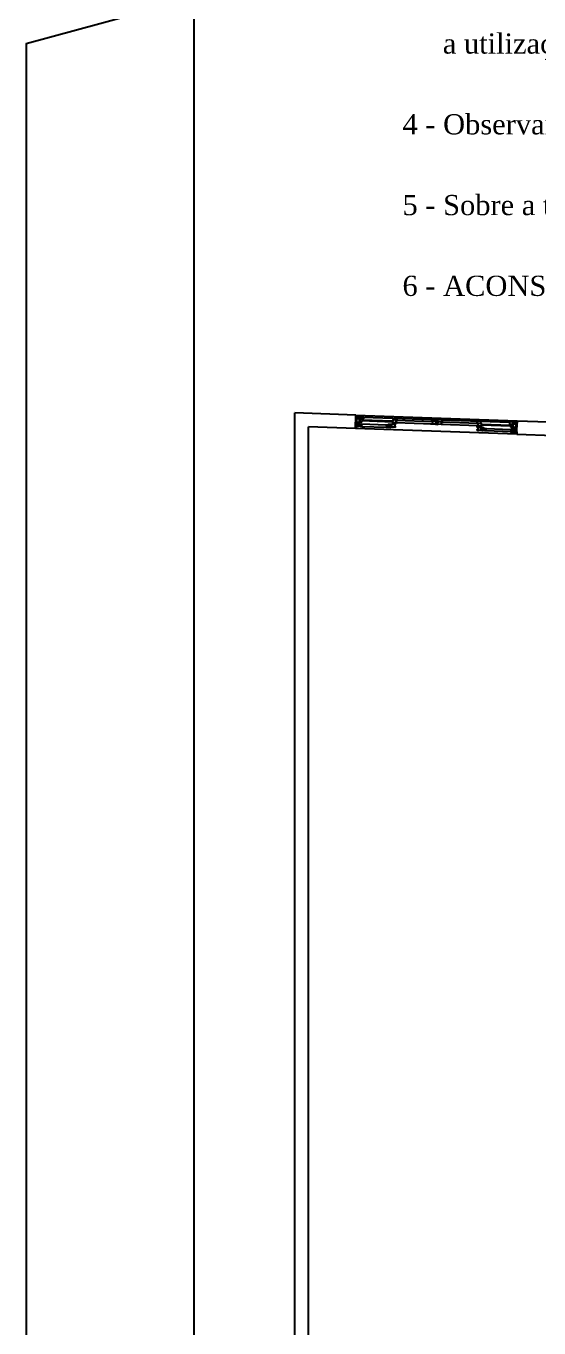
# Model space of a CAD drawing. Header units: millimetres. Extents: x 8900 to 13100, y 733 to 3683.
# Drawn here: x 8900 to 9281, y 1230 to 2197 of the extents above; entities that cross this region are included whole.
import ezdxf
from ezdxf.enums import TextEntityAlignment as Align

# ---------------------------------------------------------------- set-up
doc = ezdxf.new("R2010")
doc.units = ezdxf.units.MM
for name, color, linetype in [('001 - 0.050', 1, 'Continuous'), ('002 - 0.150', 2, 'Continuous'), ('014 - 1.000', 14, 'Continuous')]:
    doc.layers.add(name, color=color, linetype=linetype)
doc.styles.add('style1', font='BOOKOS.TTF')

msp = doc.modelspace()

# ---------------------------------------------------------------- linework, layer by layer
at = {"layer": '001 - 0.050'}
for p, q in [((9145.13, 1908.33), (9265.05, 1904.05)), ((9145.77, 1905.7), (9147.87, 1905.63)), ((9147.97, 1906.91), (9145.82, 1906.99)), ((9145.82, 1906.99), (9147.97, 1906.91)), ((9150.77, 1906.81), (9259.31, 1902.94)), ((9264.7, 1894.06), (9144.77, 1898.33)), ((9149.43, 1899.95), (9167.6, 1899.31)), ((9149.62, 1904.81), (9172.45, 1904)), ((9149.62, 1904.23), (9172.43, 1903.42)), ((9174.7, 1902.78), (9202.13, 1901.8)), ((9174.76, 1904.48), (9202.19, 1903.5)), ((9238.22, 1901.07), (9260.28, 1900.29)), ((9238.24, 1901.65), (9260.32, 1900.87)), ((9260.16, 1896), (9241.99, 1896.65)), ((9262.11, 1902.84), (9264.27, 1902.77)), ((9264.22, 1901.48), (9262.12, 1901.55))]:
    msp.add_line(p, q, dxfattribs=at)
for points in [[(9145.66, 1902.36), (9146.66, 1902.33), (9146.66, 1902.47), (9145.66, 1902.5), (9145.82, 1907.02), (9147.08, 1906.98), (9147.09, 1907.12), (9145.83, 1907.16), (9145.74, 1907.21), (9145.69, 1907.17), (9145.23, 1907.18), (9145.25, 1907.68), (9145.71, 1907.67), (9145.76, 1907.61), (9145.84, 1907.66), (9145.85, 1907.8), (9145.11, 1907.83), (9145.06, 1906.55), (9145.2, 1906.54), (9145.22, 1907.04), (9145.67, 1907.03), (9145.41, 1899.59), (9144.96, 1899.61), (9144.97, 1900.11), (9144.83, 1900.11), (9144.79, 1898.83), (9145.53, 1898.81), (9145.53, 1898.95), (9145.45, 1899), (9145.4, 1898.95), (9144.93, 1898.97), (9144.95, 1899.47), (9145.42, 1899.45), (9145.46, 1899.4), (9145.55, 1899.45), (9145.59, 1900.47), (9146.59, 1900.43), (9146.59, 1900.57), (9145.59, 1900.61)], [(9264.1, 1898.14), (9263.1, 1898.17), (9263.11, 1898.31), (9264.11, 1898.28), (9264.27, 1902.8), (9263.01, 1902.84), (9263.01, 1902.98), (9264.27, 1902.94), (9264.36, 1902.98), (9264.41, 1902.93), (9264.87, 1902.91), (9264.89, 1903.41), (9264.43, 1903.43), (9264.37, 1903.38), (9264.29, 1903.44), (9264.29, 1903.58), (9265.03, 1903.55), (9264.99, 1902.27), (9264.85, 1902.28), (9264.87, 1902.77), (9264.42, 1902.79), (9264.15, 1895.36), (9264.6, 1895.34), (9264.62, 1895.84), (9264.76, 1895.83), (9264.71, 1894.56), (9263.97, 1894.58), (9263.98, 1894.72), (9264.07, 1894.77), (9264.12, 1894.72), (9264.58, 1894.7), (9264.6, 1895.2), (9264.13, 1895.22), (9264.08, 1895.17), (9264, 1895.22), (9264.03, 1896.24), (9263.03, 1896.28), (9263.04, 1896.42), (9264.04, 1896.38)]]:
    msp.add_lwpolyline(points, close=True, dxfattribs=at)
for points in [[(9145.69, 1903.3), (9149.2, 1903.18, 0.357337), (9149.5, 1903.41, 0.099331), (9149.57, 1905.33, 0.357337), (9149.28, 1905.58), (9148.33, 1905.61)], [(9148.53, 1905.63), (9148.33, 1905.64), (9148.39, 1907.22), (9148.59, 1907.21), (9148.58, 1907.13, 0.453094), (9148.75, 1906.98), (9150.44, 1907.14, -0.453094), (9150.77, 1906.83), (9150.74, 1905.83, -0.453094), (9150.39, 1905.55), (9148.71, 1905.83, 0.453094), (9148.53, 1905.69), (9148.53, 1905.63)], [(9261.47, 1901.6), (9261.67, 1901.6), (9261.72, 1903.17), (9261.52, 1903.18), (9261.52, 1903.1, -0.453094), (9261.35, 1902.96), (9259.66, 1903.24, 0.453094), (9259.31, 1902.96), (9259.28, 1901.96, 0.453094), (9259.61, 1901.65), (9261.3, 1901.81, -0.453094), (9261.47, 1901.66), (9261.47, 1901.6)], [(9264.13, 1899.08), (9260.63, 1899.2, -0.357337), (9260.34, 1899.46, -0.099331), (9260.41, 1901.37, -0.357337), (9260.71, 1901.6), (9261.67, 1901.57)]]:
    msp.add_lwpolyline(points, format="xyb", dxfattribs=at)
for points in [[(9148.25, 1903.41), (9147.85, 1903.43), (9147.99, 1907.23), (9148.39, 1907.22), (9148.25, 1903.41)], [(9146.98, 1901.64), (9149.49, 1901.55), (9149.47, 1901.15), (9149.36, 1901.16), (9149.37, 1901.44), (9148.29, 1901.47), (9148.24, 1900.12), (9149.32, 1900.08), (9149.33, 1900.36), (9149.45, 1900.35), (9149.43, 1899.95), (9146.12, 1900.07), (9146.13, 1900.19)], [(9146.13, 1900.19), (9147.13, 1900.16), (9147.18, 1901.51), (9146.98, 1901.52), (9146.98, 1901.64)], [(9167.66, 1900.9), (9149.49, 1901.55)], [(9170.91, 1899.31), (9169.91, 1899.34), (9169.96, 1900.7), (9170.16, 1900.69), (9170.17, 1900.81), (9167.66, 1900.9), (9167.64, 1900.5), (9167.76, 1900.5), (9167.77, 1900.78), (9168.85, 1900.74), (9168.8, 1899.38), (9167.72, 1899.42), (9167.73, 1899.7), (9167.61, 1899.7), (9167.6, 1899.31), (9170.91, 1899.19), (9170.91, 1899.31)], [(9208.43, 1901.55), (9235.91, 1900.57)], [(9208.49, 1903.3), (9235.97, 1902.32)], [(9238.69, 1896.89), (9239.69, 1896.85), (9239.74, 1898.21), (9239.54, 1898.22), (9239.54, 1898.34), (9242.05, 1898.25), (9242.04, 1897.85), (9241.92, 1897.85), (9241.93, 1898.13), (9240.85, 1898.17), (9240.8, 1896.81), (9241.88, 1896.78), (9241.89, 1897.06), (9242.01, 1897.05), (9241.99, 1896.65), (9238.69, 1896.77), (9238.69, 1896.89)], [(9242.05, 1898.25), (9260.22, 1897.6)], [(9262.73, 1897.51), (9260.22, 1897.6), (9260.2, 1897.2), (9260.32, 1897.2), (9260.33, 1897.48), (9261.41, 1897.44), (9261.37, 1896.08), (9260.29, 1896.12), (9260.3, 1896.4), (9260.18, 1896.4), (9260.16, 1896), (9263.47, 1895.89), (9263.47, 1896.01)], [(9261.59, 1899.37), (9261.99, 1899.36), (9262.12, 1903.16), (9261.72, 1903.17), (9261.59, 1899.37)], [(9263.47, 1896.01), (9262.47, 1896.04), (9262.52, 1897.4), (9262.72, 1897.39), (9262.73, 1897.51)]]:
    msp.add_lwpolyline(points, dxfattribs=at)
for points in [[(9146.78, 1902.32), (9146.98, 1902.32), (9146.97, 1901.97), (9147.22, 1901.96), (9147.22, 1902.06), (9147.1, 1902.06), (9147.1, 1902.31), (9147.65, 1902.29), (9147.65, 1902.04), (9147.52, 1902.05), (9147.52, 1901.95), (9147.76, 1901.94), (9147.78, 1902.41), (9146.66, 1902.45), (9146.65, 1902.29), (9146.5, 1902.29), (9146.5, 1902.32), (9146.26, 1902.33), (9145.9, 1902.25, 1), (9145.92, 1902.13), (9146.27, 1902.21), (9146.65, 1902.2), (9146.6, 1900.7), (9146.21, 1900.71), (9145.88, 1900.82, 1), (9145.84, 1900.7), (9146.19, 1900.59), (9146.44, 1900.59), (9146.44, 1900.62), (9146.59, 1900.61), (9146.59, 1900.45), (9146.71, 1900.45)], [(9170.42, 1901.34), (9170.21, 1901.35), (9170.19, 1901), (9169.95, 1901.01), (9169.95, 1901.11), (9170.08, 1901.1), (9170.09, 1901.35), (9169.54, 1901.37), (9169.53, 1901.12), (9169.65, 1901.12), (9169.65, 1901.02), (9169.4, 1901.03), (9169.42, 1901.5), (9170.54, 1901.46), (9170.53, 1901.3), (9170.68, 1901.29), (9170.68, 1901.32), (9170.93, 1901.31), (9171.29, 1901.2, -1), (9171.25, 1901.09), (9170.91, 1901.19), (9170.53, 1901.21), (9170.48, 1899.71), (9170.86, 1899.69), (9171.2, 1899.77, -1), (9171.23, 1899.66), (9170.87, 1899.57), (9170.62, 1899.58), (9170.62, 1899.61), (9170.47, 1899.62), (9170.47, 1899.46), (9170.35, 1899.46)], [(9173.5, 1902.2), (9173.49, 1902.1), (9173.37, 1902.11), (9173.36, 1901.98), (9173.91, 1901.96), (9173.92, 1902.09), (9173.79, 1902.09), (9173.8, 1902.19), (9174.35, 1902.17, -0.414214), (9174.67, 1901.83), (9174.55, 1901.84), (9174.55, 1901.84, 0.414214), (9174.35, 1902.05), (9174.05, 1902.06), (9173.96, 1899.45), (9174.25, 1899.44, 0.414214), (9174.47, 1899.64), (9174.47, 1899.64), (9174.59, 1899.64), (9174.59, 1899.64, -0.414214), (9174.25, 1899.32), (9170.47, 1899.46), (9170.47, 1899.58), (9171.67, 1899.54), (9171.73, 1901.29), (9170.53, 1901.34), (9170.54, 1901.46), (9173.91, 1901.34), (9173.92, 1901.79), (9173.23, 1901.87), (9173.23, 1902.04), (9172.59, 1902.11, -0.957391), (9172.6, 1902.23)], [(9173.83, 1901.81, 0.957391), (9173.84, 1901.93), (9173.24, 1902, -0.388979), (9173.2, 1902.05), (9173.2, 1902.13, 0.39085), (9173.16, 1902.18), (9172.58, 1902.25, -0.39085), (9172.54, 1902.3), (9172.55, 1902.66, -0.414214), (9172.6, 1902.7), (9175.89, 1902.59), (9175.9, 1902.71), (9174.7, 1902.75), (9174.76, 1904.51), (9175.96, 1904.47), (9175.96, 1904.59), (9172.47, 1904.71), (9172.38, 1902.03, 0.414214), (9172.54, 1901.86), (9172.65, 1901.85), (9172.65, 1901.95), (9172.53, 1901.96), (9172.53, 1902.09), (9173.08, 1902.07), (9173.08, 1901.94), (9172.95, 1901.94), (9172.95, 1901.84)], [(9204.42, 1901.74), (9204.63, 1901.51, 0.668179), (9204.71, 1901.55), (9204.73, 1902.11), (9204.85, 1902.1), (9204.85, 1901.96), (9205.08, 1901.99), (9205.08, 1902.07, -0.668179), (9205.13, 1902.09), (9205.21, 1902.01), (9205.66, 1902.07, -1), (9205.68, 1901.96), (9204.84, 1901.83), (9204.83, 1901.35), (9204.6, 1901.36), (9204.41, 1901.57), (9200.92, 1901.69), (9200.93, 1901.81), (9202.13, 1901.77), (9202.19, 1903.53), (9200.99, 1903.57), (9200.99, 1903.69), (9204.48, 1903.57), (9204.69, 1903.76), (9204.91, 1903.75), (9204.89, 1903.27), (9205.72, 1903.09, -1), (9205.69, 1902.98), (9205.24, 1903.07), (9205.17, 1903, -0.668179), (9205.12, 1903.03), (9205.12, 1903.1), (9204.89, 1903.15), (9204.89, 1903), (9204.77, 1903.01), (9204.79, 1903.57, 0.668179), (9204.7, 1903.61), (9204.48, 1903.4)], [(9205.9, 1903.53), (9205.89, 1903.22), (9205.77, 1903.22), (9205.78, 1903.37), (9205.65, 1903.38), (9205.66, 1903.48), (9205.78, 1903.47), (9205.79, 1903.6), (9205.24, 1903.62), (9205.23, 1903.49), (9205.36, 1903.49), (9205.35, 1903.39), (9205.11, 1903.4), (9205.12, 1903.75), (9206.01, 1903.71), (9206.21, 1903.51), (9209.69, 1903.38), (9209.69, 1903.26), (9208.49, 1903.3), (9208.43, 1901.55), (9209.63, 1901.5), (9209.62, 1901.38), (9206.14, 1901.51), (9205.93, 1901.32), (9205.04, 1901.35), (9205.05, 1901.7), (9205.29, 1901.69), (9205.29, 1901.59), (9205.17, 1901.59), (9205.16, 1901.46), (9205.71, 1901.44), (9205.71, 1901.57), (9205.59, 1901.58), (9205.59, 1901.68), (9205.72, 1901.67), (9205.72, 1901.82), (9205.84, 1901.82), (9205.83, 1901.51, 0.668179), (9205.92, 1901.47), (9206.14, 1901.68), (9206.2, 1903.34), (9205.99, 1903.56, 0.668179)], [(9234.71, 1900.61), (9235.91, 1900.57), (9235.97, 1902.32), (9234.77, 1902.37), (9234.78, 1902.49), (9238.26, 1902.36), (9238.17, 1899.68, -0.414214), (9237.99, 1899.52), (9237.89, 1899.52), (9237.89, 1899.62), (9238.02, 1899.62), (9238.02, 1899.75), (9237.47, 1899.77), (9237.47, 1899.64), (9237.59, 1899.64), (9237.59, 1899.54), (9236.7, 1899.57, -0.957391), (9236.7, 1899.69), (9237.3, 1899.72, 0.388979), (9237.35, 1899.77), (9237.35, 1899.84, -0.39085), (9237.4, 1899.89), (9237.98, 1899.92, 0.39085), (9238.03, 1899.97), (9238.04, 1900.32, 0.414214), (9237.99, 1900.37), (9234.7, 1900.49)], [(9236.32, 1899.96), (9236.31, 1899.86), (9236.44, 1899.86), (9236.43, 1899.73), (9235.88, 1899.75), (9235.89, 1899.88), (9236.01, 1899.87), (9236.02, 1899.97), (9235.46, 1899.99, 0.414214), (9235.13, 1899.68), (9235.25, 1899.67), (9235.25, 1899.67, -0.414214), (9235.46, 1899.87), (9235.75, 1899.86), (9235.66, 1897.25), (9235.37, 1897.26, -0.414214), (9235.17, 1897.48), (9235.17, 1897.48), (9235.05, 1897.48), (9235.05, 1897.48, 0.414214), (9235.36, 1897.14), (9239.14, 1897.01), (9239.15, 1897.13), (9237.95, 1897.17), (9238.01, 1898.93), (9239.21, 1898.89), (9239.22, 1899.01), (9235.85, 1899.13), (9235.86, 1899.58), (9236.57, 1899.61), (9236.57, 1899.78), (9237.22, 1899.81, 0.957391), (9237.22, 1899.93)], [(9239.33, 1898.88), (9239.54, 1898.88), (9239.53, 1898.53), (9239.77, 1898.52), (9239.78, 1898.62), (9239.65, 1898.62), (9239.66, 1898.87), (9240.21, 1898.85), (9240.2, 1898.6), (9240.08, 1898.61), (9240.07, 1898.51), (9240.32, 1898.5), (9240.33, 1898.97), (9239.22, 1899.01), (9239.21, 1898.85), (9239.06, 1898.85), (9239.06, 1898.88), (9238.81, 1898.89), (9238.45, 1898.81, 1), (9238.48, 1898.69), (9238.82, 1898.77), (9239.21, 1898.76), (9239.15, 1897.26), (9238.77, 1897.27), (9238.43, 1897.38, 1), (9238.4, 1897.26), (9238.75, 1897.15), (9239, 1897.14), (9239, 1897.17), (9239.15, 1897.17), (9239.14, 1897.01), (9239.26, 1897)], [(9262.98, 1898.18), (9262.77, 1898.19), (9262.76, 1897.84), (9262.51, 1897.85), (9262.52, 1897.95), (9262.64, 1897.94), (9262.65, 1898.19), (9262.1, 1898.21), (9262.09, 1897.96), (9262.22, 1897.96), (9262.21, 1897.86), (9261.97, 1897.87), (9261.99, 1898.33), (9263.11, 1898.29), (9263.1, 1898.13), (9263.25, 1898.13), (9263.25, 1898.16), (9263.5, 1898.15), (9263.85, 1898.04, -1), (9263.82, 1897.93), (9263.48, 1898.03), (9263.1, 1898.05), (9263.04, 1896.55), (9263.43, 1896.53), (9263.77, 1896.61, -1), (9263.8, 1896.49), (9263.44, 1896.41), (9263.19, 1896.42), (9263.19, 1896.45), (9263.04, 1896.46), (9263.03, 1896.3), (9262.91, 1896.3)]]:
    msp.add_lwpolyline(points, format="xyb", close=True, dxfattribs=at)
at = {"layer": '002 - 0.150'}
for q in [(8974.75, 2204.55), (8899.75, 766.44)]:
    msp.add_line((8899.75, 2184.45), q, dxfattribs=at)
at = {"layer": '002 - 0.150', "ltscale": 2.5}
for p, q in [((9099.75, 1057.94), (9099.75, 1909.94)), ((9145.13, 1908.33), (9099.75, 1909.94)), ((9109.75, 1069.94), (9109.75, 1899.58)), ((9144.77, 1898.33), (9109.75, 1899.58)), ((9265.05, 1904.09), (9362.62, 1900.7)), ((9264.7, 1894.06), (9292.25, 1893.07))]:
    msp.add_line(p, q, dxfattribs=at)
at = {"layer": '002 - 0.150', "linetype": 'Continuous'}
for p, q in [((9144.77, 1898.33), (9145.13, 1908.33)), ((9264.7, 1894.06), (9265.05, 1904.09))]:
    msp.add_line(p, q, dxfattribs=at)
at = {"layer": '014 - 1.000'}
msp.add_lwpolyline([(9024.75, 3632.94), (13049.75, 3632.94), (13049.75, 782.94), (9024.75, 782.94)], close=True, dxfattribs=at)

# ---------------------------------------------------------------- texts
at = {"layer": '001 - 0.050', "style": 'style1'}
for s, p in [('a utilização de algumas luvas soldáveis de todas as bitolas;', (9209.74, 2172.35)), ("4 - Observar que a Caixa d'Água não poderá ser inferior à 1.000 litros, de preferência de fibra de vidro ou polietileno;", (9179.74, 2112.35)), ('5 - Sobre a tubulação enterrada externa será posto uma camada de concreto magro para proteção mecânica da tubulação, conforme detalhe abaixo;', (9179.74, 2052.35)), ('6 - ACONSELHA-SE utilizar Tubos e Conexões Tigre ou AMANCO (Akros - Fortilit) e Metais Docol, Deca ou similar para maior segurança e durabilidade.', (9179.74, 1992.35))]:
    msp.add_text(s, height=15, dxfattribs=at).set_placement(p, align=Align.BOTTOM_LEFT)

doc.saveas('drawing.dxf')
